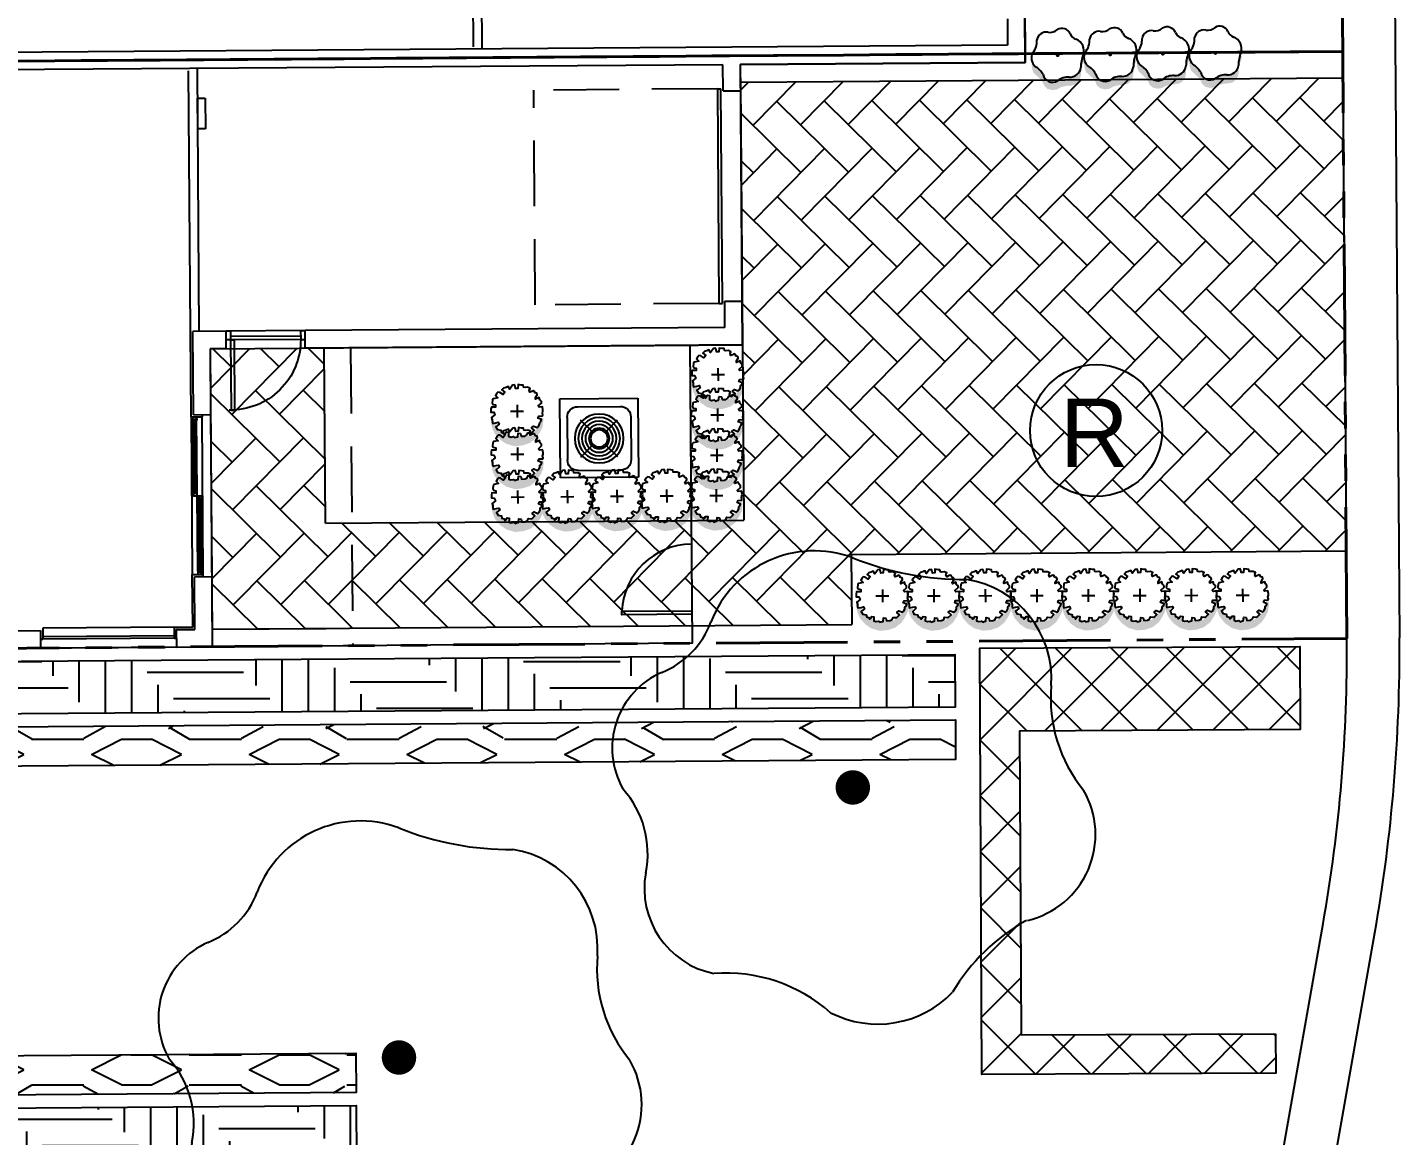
# Model space of a CAD drawing. Header units: feet. Extents: x 919634 to 928945, y 707022 to 708026.
# Drawn here: x 920159.6 to 920211.8, y 707407.5 to 707449.7 of the extents above; entities that cross this region are included whole.
import ezdxf
from ezdxf.enums import TextEntityAlignment as Align

# ---------------------------------------------------------------- set-up
doc = ezdxf.new("R2010")
doc.units = ezdxf.units.FT
doc.header["$LTSCALE"] = 20
doc.header["$MEASUREMENT"] = 0
doc.linetypes.add('Site Plan$0$HIDDEN2', pattern=[0.1875, 0.125, -0.0625])
doc.linetypes.add('Site Plan$0$PHANTOM2', pattern=[1.25, 0.625, -0.125, 0.125, -0.125, 0.125, -0.125])
for name, color, linetype in [('-u-site-xref', 7, 'Continuous'), ('LK-TREE-050M', 2, 'Continuous'), ('LK-TREE-TRNK', 32, 'Continuous'), ('LP-PATT-SHAR', 4, 'Continuous'), ('LP-SHAR-BRDR-CONT', 123, 'Continuous'), ('LP-TREE', 15, 'Continuous'), ('Site Plan$0$-u-site-bldg_interior', 252, 'Continuous'), ('Site Plan$0$-u-site-fence', 4, 'Site Plan$0$FENCELINE1'), ('Site Plan$0$A-DOOR-EXT_WINDOWS', 253, 'Continuous'), ('Site Plan$0$A-HVAC-EXT', 253, 'Continuous'), ('Site Plan$0$SP-BLDG-ROOF ABOVE', 4, 'Site Plan$0$HIDDEN2'), ('Site Plan$0$SP-LOT PAVERS', 254, 'Continuous'), ('Site Plan$0$SP-PARKING DESIGNATION', 254, 'Continuous'), ('x-RL TH7-LP Block$0$LK-SHRB-035M', 253, 'Continuous'), ('x-RL TH7-LP Block$0$LK-SHRB-TRNK', 253, 'Continuous'), ('x-RL TH7-LP Block$0$LP-SHRB', 253, 'Continuous')]:
    doc.layers.add(name, color=color, linetype=linetype)
for name, color, linetype, lineweight in [('Site Plan$0$SP-CURB', 3, 'Continuous', 25), ('Site Plan$0$SP-LOT LINES', 252, 'Site Plan$0$PHANTOM2', 40), ('Site Plan$0$SP-SIDEWALK', 2, 'Continuous', 25), ('SP-BUILDING-FOOTPRINT', 1, 'Continuous', 25)]:
    doc.layers.add(name, color=color, linetype=linetype, lineweight=lineweight)
doc.layers.add('x-RL TH7-LP Block$0$LK-SHRB-SHAD', color=253, linetype='Continuous', plot=False)
doc.layers.get('-u-site-xref').off()
doc.styles.add('Site Plan$0$ARIAL', font='arial.ttf')
doc.linetypes.add('Site Plan$0$FENCELINE1', pattern='A,0.25,-0.1,[133,ltypeshp.shx,S=0.1,R=0,X=-0.1,Y=0],-0.1,1', length=1.45)
pattern_1 = [(0, (920424.8699108621, 707325.7711156132), (0, 22), [3.66674, -18.333333333326]), (0, (920423.869790862, 707326.7710156131), (0, 22), [3.66674, -18.333333333326]), (0, (920422.869890862, 707327.7711356131), (0, 22), [3.66674, -18.333333333326]), (0, (920421.869770862, 707328.7710356131), (0, 22), [3.66674, -18.333333333326]), (0, (920420.869870862, 707329.7711556131), (0, 22), [3.66674, -18.333333333326]), (0, (920427.470090862, 707330.5382956131), (0, 22), [3.66674, -18.333333333326]), (0, (920419.869750862, 707330.7710556131), (0, 22), [3.66674, -18.333333333326]), (0, (920426.470190862, 707331.5381956131), (0, 22), [3.66674, -18.333333333326]), (0, (920418.869850862, 707331.7711756132), (0, 22), [3.66674, -18.333333333326]), (0, (920425.470070862, 707332.5382936131), (0, 22), [3.66674, -18.333333333326]), (0, (920417.869730862, 707332.7711196131), (0, 22), [3.66674, -18.333333333326]), (0, (920424.470170862, 707333.5382816131), (0, 22), [3.66674, -18.333333333326]), (0, (920416.869830862, 707333.7711076131), (0, 22), [3.66674, -18.333333333326]), (0, (920423.4700508621, 707334.5382916131), (0, 22), [3.66674, -18.333333333326]), (0, (920415.869930862, 707334.7711176131), (0, 22), [3.66674, -18.333333333326]), (0, (920430.145290862, 707335.1297396132), (0, 22), [3.66674, -18.333333333326]), (0, (920422.470150862, 707335.5382796131), (0, 22), [3.66674, -18.333333333326]), (0, (920414.869810862, 707335.7711276131), (0, 22), [3.66674, -18.333333333326]), (0, (920429.145170862, 707336.1297276131), (0, 22), [3.66674, -18.333333333326]), (0, (920421.470030862, 707336.5383556131), (0, 22), [3.66674, -18.333333333326]), (0, (920413.8699108621, 707336.7711156132), (0, 22), [3.66674, -18.333333333326]), (0, (920428.145270862, 707337.1297156131), (0, 22), [3.66674, -18.333333333326]), (0, (920420.470130862, 707337.5382556131), (0, 22), [3.66674, -18.333333333326]), (0, (920412.869790862, 707337.7710156131), (0, 22), [3.66674, -18.333333333326]), (0, (920427.145150862, 707338.1298356131), (0, 22), [3.66674, -18.333333333326]), (0, (920419.470010862, 707338.5383756132), (0, 22), [3.66674, -18.333333333326]), (0, (920411.869890862, 707338.7711356131), (0, 22), [3.66674, -18.333333333326]), (0, (920426.145250862, 707339.1297356131), (0, 22), [3.66674, -18.333333333326]), (0, (920418.470110862, 707339.5382756131), (0, 22), [3.66674, -18.333333333326]), (0, (920410.869836862, 707339.7710356131), (0, 22), [3.66674, -18.333333333326]), (0, (920425.145130862, 707340.1296356131), (0, 22), [3.66674, -18.333333333326]), (0, (920417.470210862, 707340.5383956131), (0, 22), [3.66674, -18.333333333326]), (0, (920409.869826862, 707340.7711556131), (0, 22), [3.66674, -18.333333333326]), (0, (920424.145230862, 707341.1297556132), (0, 22), [3.66674, -18.333333333326]), (0, (920416.470090862, 707341.5382956131), (0, 22), [3.66674, -18.333333333326]), (0, (920408.869838862, 707341.7710556131), (0, 22), [3.66674, -18.333333333326]), (0, (920423.145110862, 707342.1296556131), (0, 22), [3.66674, -18.333333333326]), (0, (920415.470190862, 707342.5381956131), (0, 22), [3.66674, -18.333333333326]), (0, (920407.869828862, 707342.7711756132), (0, 22), [3.66674, -18.333333333326]), (0, (920422.145210862, 707343.1297756131), (0, 22), [3.66674, -18.333333333326]), (0, (920414.470070862, 707343.5383156132), (0, 22), [3.66674, -18.333333333326]), (0, (920406.869730862, 707343.7710756131), (0, 22), [3.66674, -18.333333333326]), (0, (920421.1450908621, 707344.1296756131), (0, 22), [3.66674, -18.333333333326]), (0, (920413.470170862, 707344.5382156131), (0, 22), [3.66674, -18.333333333326]), (0, (920405.869830862, 707344.7711956131), (0, 22), [3.66674, -18.333333333326]), (0, (920420.145190862, 707345.1297956131), (0, 22), [3.66674, -18.333333333326]), (0, (920412.4700508621, 707345.5383356131), (0, 22), [3.66674, -18.333333333326]), (0, (920404.869930862, 707345.7710956131), (0, 22), [3.66674, -18.333333333326]), (0, (920419.145290862, 707346.1296956132), (0, 22), [3.66674, -18.333333333326]), (0, (920411.470150862, 707346.5382356131), (0, 22), [3.66674, -18.333333333326]), (0, (920403.869810862, 707346.6334956131), (0, 22), [3.66674, -18.333333333326]), (0, (920418.145170862, 707347.1298156132), (0, 22), [3.66674, -18.333333333326]), (0, (920410.470118862, 707347.5383556131), (0, 22), [3.66674, -18.333333333326]), (0, (920417.145270862, 707348.1297156131), (0, 22), [3.66674, -18.333333333326]), (0, (920409.470108862, 707348.5382556131), (0, 22), [3.66674, -18.333333333326]), (0, (920416.145150862, 707349.1298356131), (0, 22), [3.66674, -18.333333333326]), (0, (920408.470098862, 707349.5383756132), (0, 22), [3.66674, -18.333333333326]), (0, (920415.145250862, 707350.1297356131), (0, 22), [3.66674, -18.333333333326]), (0, (920407.470110862, 707350.5382756131), (0, 22), [3.66674, -18.333333333326]), (0, (920414.145130862, 707351.1296356131), (0, 22), [3.66674, -18.333333333326]), (0, (920406.470210862, 707351.4006756131), (0, 22), [3.66674, -18.333333333326]), (0, (920413.145230862, 707352.1297556132), (0, 22), [3.66674, -18.333333333326]), (0, (920412.145110862, 707353.1296556131), (0, 22), [3.66674, -18.333333333326]), (0, (920411.145188862, 707354.1297756131), (0, 22), [3.66674, -18.333333333326]), (0, (920410.145200862, 707355.1296756131), (0, 22), [3.66674, -18.333333333326]), (0, (920409.145190862, 707355.9920756131), (0, 22), [3.66674, -18.333333333326]), (90, (920430.561530862, 707330.9921556131), (-22, 1.347111479062089e-15), [3.66674, -18.333333333326]), (90, (920429.561630862, 707331.9920776131), (-22, 1.347111479062089e-15), [3.66674, -18.333333333326]), (90, (920428.561510862, 707332.9920656132), (-22, 1.347111479062089e-15), [3.66674, -18.333333333326]), (90, (920427.886550862, 707326.4005356131), (-22, 1.347111479062089e-15), [3.66674, -18.333333333326]), (90, (920427.561610862, 707333.9920756131), (-22, 1.347111479062089e-15), [3.66674, -18.333333333326]), (90, (920426.886430862, 707327.4006556132), (-22, 1.347111479062089e-15), [3.66674, -18.333333333326]), (90, (920426.561490862, 707334.9920856131), (-22, 1.347111479062089e-15), [3.66674, -18.333333333326]), (90, (920425.886530862, 707328.4005556131), (-22, 1.347111479062089e-15), [3.66674, -18.333333333326]), (90, (920425.561590862, 707335.9920736131), (-22, 1.347111479062089e-15), [3.66674, -18.333333333326]), (90, (920425.286150862, 707321.6333556131), (-22, 1.347111479062089e-15), [3.66674, -18.333333333326]), (90, (920424.886410862, 707329.4006756131), (-22, 1.347111479062089e-15), [3.66674, -18.333333333326]), (90, (920424.561470862, 707336.9919956131), (-22, 1.347111479062089e-15), [3.66674, -18.333333333326]), (90, (920424.2862508621, 707322.6334756131), (-22, 1.347111479062089e-15), [3.66674, -18.333333333326]), (90, (920423.886510862, 707330.4005756131), (-22, 1.347111479062089e-15), [3.66674, -18.333333333326]), (90, (920423.561570862, 707337.9921156131), (-22, 1.347111479062089e-15), [3.66674, -18.333333333326]), (90, (920423.286130862, 707323.6333756131), (-22, 1.347111479062089e-15), [3.66674, -18.333333333326]), (90, (920422.886390862, 707331.4006956131), (-22, 1.347111479062089e-15), [3.66674, -18.333333333326]), (90, (920422.561450862, 707338.9920156131), (-22, 1.347111479062089e-15), [3.66674, -18.333333333326]), (90, (920422.286230862, 707324.6334956131), (-22, 1.347111479062089e-15), [3.66674, -18.333333333326]), (90, (920421.886490862, 707332.4006396132), (-22, 1.347111479062089e-15), [3.66674, -18.333333333326]), (90, (920421.561550862, 707339.9921356131), (-22, 1.347111479062089e-15), [3.66674, -18.333333333326]), (90, (920421.286110862, 707325.6333956132), (-22, 1.347111479062089e-15), [3.66674, -18.333333333326]), (90, (920420.886370862, 707333.4006276131), (-22, 1.347111479062089e-15), [3.66674, -18.333333333326]), (90, (920420.561650862, 707340.9920356132), (-22, 1.347111479062089e-15), [3.66674, -18.333333333326]), (90, (920420.286210862, 707326.6335156132), (-22, 1.347111479062089e-15), [3.66674, -18.333333333326]), (90, (920419.886470862, 707334.4006376131), (-22, 1.347111479062089e-15), [3.66674, -18.333333333326]), (90, (920419.561530862, 707341.9921556131), (-22, 1.347111479062089e-15), [3.66674, -18.333333333326]), (90, (920419.286090862, 707327.6334156131), (-22, 1.347111479062089e-15), [3.66674, -18.333333333326]), (90, (920418.886570862, 707335.4006256132), (-22, 1.347111479062089e-15), [3.66674, -18.333333333326]), (90, (920418.561630862, 707342.9920556131), (-22, 1.347111479062089e-15), [3.66674, -18.333333333326]), (90, (920418.286190862, 707328.6335356131), (-22, 1.347111479062089e-15), [3.66674, -18.333333333326]), (90, (920417.886450862, 707336.4006356131), (-22, 1.347111479062089e-15), [3.66674, -18.333333333326]), (90, (920417.561510862, 707343.9921756131), (-22, 1.347111479062089e-15), [3.66674, -18.333333333326]), (90, (920417.286290862, 707329.6334356131), (-22, 1.347111479062089e-15), [3.66674, -18.333333333326]), (90, (920416.886550862, 707337.4005356131), (-22, 1.347111479062089e-15), [3.66674, -18.333333333326]), (90, (920416.561610862, 707344.9920756131), (-22, 1.347111479062089e-15), [3.66674, -18.333333333326]), (90, (920416.286170862, 707330.6335556131), (-22, 1.347111479062089e-15), [3.66674, -18.333333333326]), (90, (920415.886430862, 707338.4006556132), (-22, 1.347111479062089e-15), [3.66674, -18.333333333326]), (90, (920415.561490862, 707345.9919756132), (-22, 1.347111479062089e-15), [3.66674, -18.333333333326]), (90, (920415.286270862, 707331.6334556132), (-22, 1.347111479062089e-15), [3.66674, -18.333333333326]), (90, (920414.886530862, 707339.4005556131), (-22, 1.347111479062089e-15), [3.66674, -18.333333333326]), (90, (920414.561590862, 707346.9920956132), (-22, 1.347111479062089e-15), [3.66674, -18.333333333326]), (90, (920414.286150862, 707332.6334656131), (-22, 1.347111479062089e-15), [3.66674, -18.333333333326]), (90, (920413.886410862, 707340.4006756131), (-22, 1.347111479062089e-15), [3.66674, -18.333333333326]), (90, (920413.561470862, 707347.9919956131), (-22, 1.347111479062089e-15), [3.66674, -18.333333333326]), (90, (920413.2862508621, 707333.6334536131), (-22, 1.347111479062089e-15), [3.66674, -18.333333333326]), (90, (920412.886510862, 707341.4005756131), (-22, 1.347111479062089e-15), [3.66674, -18.333333333326]), (90, (920412.561570862, 707348.9921156131), (-22, 1.347111479062089e-15), [3.66674, -18.333333333326]), (90, (920412.286130862, 707334.6334636131), (-22, 1.347111479062089e-15), [3.66674, -18.333333333326]), (90, (920411.886390862, 707342.4006956131), (-22, 1.347111479062089e-15), [3.66674, -18.333333333326]), (90, (920411.561450862, 707349.9920156131), (-22, 1.347111479062089e-15), [3.66674, -18.333333333326]), (90, (920411.286186862, 707335.6334516131), (-22, 1.347111479062089e-15), [3.66674, -18.333333333326]), (90, (920410.886468862, 707343.4005956132), (-22, 1.347111479062089e-15), [3.66674, -18.333333333326]), (90, (920410.561550862, 707350.9921356131), (-22, 1.347111479062089e-15), [3.66674, -18.333333333326]), (90, (920410.286198862, 707336.6333956132), (-22, 1.347111479062089e-15), [3.66674, -18.333333333326]), (90, (920409.886458862, 707344.4007156132), (-22, 1.347111479062089e-15), [3.66674, -18.333333333326]), (90, (920409.561540862, 707351.8543156132), (-22, 1.347111479062089e-15), [3.66674, -18.333333333326]), (90, (920409.286188862, 707337.6335156132), (-22, 1.347111479062089e-15), [3.66674, -18.333333333326]), (90, (920408.886470862, 707345.4006156131), (-22, 1.347111479062089e-15), [3.66674, -18.333333333326]), (90, (920408.286178862, 707338.6334156131), (-22, 1.347111479062089e-15), [3.66674, -18.333333333326]), (90, (920407.886460862, 707346.4007356131), (-22, 1.347111479062089e-15), [3.66674, -18.333333333326]), (90, (920407.286190862, 707339.6335356131), (-22, 1.347111479062089e-15), [3.66674, -18.333333333326]), (90, (920406.886450862, 707347.2629156131), (-22, 1.347111479062089e-15), [3.66674, -18.333333333326]), (90, (920406.286290862, 707340.6334356131), (-22, 1.347111479062089e-15), [3.66674, -18.333333333326]), (90, (920405.286170862, 707341.6335556131), (-22, 1.347111479062089e-15), [3.66674, -18.333333333326]), (90, (920404.286270862, 707342.4957356132), (-22, 1.347111479062089e-15), [3.66674, -18.333333333326])]
pattern_2 = [(0, (920409.1467930891, 707333.420727667), (0, 6.00000542694), [1.14288, -4.85714290602]), (0, (920411.7182130892, 707333.420727667), (0, 6.00000542694), [1.99998, -4.00000004025]), (0, (920411.7182130892, 707335.420707667), (0, 6.00000542694), [1.99998, -4.00000004025]), (0, (920409.1467930891, 707336.5635876671), (0, 6.00000542694), [1.14288, -4.85714290602]), (0, (920411.7182130892, 707336.5635876671), (0, 6.00000542694), [1.99998, -4.00000004025]), (0, (920411.7182130892, 707337.4206876671), (0, 6.00000542694), [1.99998, -4.00000004025]), (0, (920409.1467930891, 707332.5635556671), (0, 6.00000542694), [1.14288, -4.85714290602]), (0, (920411.7182130892, 707332.5635556671), (0, 6.00000542694), [1.99998, -4.00000004025]), (0, (920409.1467930891, 707334.5635476671), (0, 6.00000542694), [1.14288, -4.85714290602]), (0, (920411.7182130892, 707334.5635476671), (0, 6.00000542694), [1.99998, -4.00000004025]), (0, (920409.1467930891, 707335.420707667), (0, 6.00000542694), [1.14288, -4.85714290602]), (0, (920409.1467930891, 707337.4206876671), (0, 6.00000542694), [1.14288, -4.85714290602]), (26.2477337624, (920413.7181930891, 707336.5635876671), (-389.9136865481079, -192.1754063075599), [0.92382, -447.1923115512001]), (26.5650716758, (920414.003913089, 707335.9921476671), (6.000000060376951, 6.000005426933841), [1.27776, -12.13865702856]), (26.5650716758, (920410.2896730892, 707335.420707667), (6.000000060376951, 6.000005426933841), [1.27776, -12.13865702856]), (26.5650716758, (920414.003913089, 707333.992107667), (6.000000060376951, 6.000005426933841), [1.27776, -12.13865702856]), (26.5650716758, (920414.003913089, 707331.9921276671), (6.000000060376951, 6.000005426933841), [1.27776, -12.13865702856]), (26.5650716758, (920410.2896730892, 707333.420727667), (6.000000060376951, 6.000005426933841), [1.27776, -12.13865702856]), (26.5650716758, (920410.2896730892, 707337.4206876671), (6.000000060376951, 6.000005426933841), [1.27776, -12.13865702856]), (27.3496486017, (920413.7181930891, 707334.5635476671), (-12.00002610066757, -5.999953466927303), [0.93282, -194.965125582]), (27.9070943365, (920410.9467930892, 707333.0121276671), (-11.99897346920579, -6.002058289153434), [0.87294, -114.5393826858]), (28.4300710111, (920413.7181930891, 707332.5635556671), (-78.00943967779374, -41.98250391081545), [0.94218, -162.8259609336]), (29.05477928700001, (920410.9467930892, 707334.9921276671), (-11.99998405329955, -6.000037561667469), [0.8824799999999998, -60.89131038659999]), (30.1774799015, (920410.9467930892, 707336.972127667), (-185.992579216882, -108.0128801230891), [0.89238, -297.543623994]), (149.822821319, (920411.7182130892, 707332.5635556671), (-185.9931470692921, 108.0119023047628), [0.89238, -297.5436267222]), (150.94552872, (920411.7182130892, 707334.5635476671), (-12.0000163077457, 5.999973052831269), [0.8824799999999999, -60.8913130218]), (151.569471369, (920414.5467930891, 707336.972127667), (-78.00910436213931, 41.9831269688411), [0.94218, -162.8259568596]), (152.093220438, (920411.7182130892, 707336.5635876671), (-11.9990064434412, 6.001992368485348), [0.87294, -114.5393852256]), (152.649884552, (920414.5467930891, 707334.9921276671), (-11.99997721261817, 6.000051243001229), [0.93282, -194.9651216508]), (153.434928324, (920415.1467930891, 707337.4206876671), (6.000000060356006, -6.000005426954787), [1.27776, -12.13865702856]), (153.434928324, (920415.1467930891, 707335.420707667), (6.000000060356006, -6.000005426954787), [1.27776, -12.13865702856]), (153.434928324, (920411.4324930891, 707335.9921476671), (6.000000060356006, -6.000005426954787), [1.27776, -12.13865702856]), (153.434928324, (920415.1467930891, 707333.420727667), (6.000000060356006, -6.000005426954787), [1.27776, -12.13865702856]), (153.434928324, (920411.4324930891, 707331.9921276671), (6.000000060356006, -6.000005426954787), [1.27776, -12.13865702856]), (153.434928324, (920411.4324930891, 707333.992107667), (6.000000060356006, -6.000005426954787), [1.27776, -12.13865702856]), (153.751790232, (920414.5467930891, 707333.0121276671), (-389.9120899673241, 192.1786456511887), [0.92382, -447.192307767])]

# ---------------------------------------------------------------- blocks, each defined once
blk = doc.blocks.new('Site Plan$0$DR1H902')
for p, q in [((-0.5, 0), (-0.5, 1)), ((-0.5, 1.000000000000057), (-0.4500000000000455, 1.000000000000057)), ((-0.4500000000000455, 0), (-0.4500000000000455, 1)), ((-0.5, -5.684341886080801e-14), (-0.4500000000000455, -5.684341886080801e-14))]:
    blk.add_line(p, q)
blk.add_arc((-0.5, 0), 1, 0, 91.70698490235472)
blk = doc.blocks.new('Site Plan$0$A$C11AE1C12')
at = {"layer": 'Site Plan$0$A-HVAC-EXT'}
for p, q in [((44.00000011394877, 44.54105635897122), (1.139487721957266e-07, 44.54105635897122)), ((1.139487721957266e-07, 44.54105635897122), (1.139487721957266e-07, 2.501133167243097e-06)), ((34.00000011394877, 40.00000250113317), (10.00000011394877, 40.00000250113317)), ((44.00000011394877, 2.501133167243097e-06), (44.00000011394877, 44.54105635897122)), ((4.000000113948772, 34.00000250113317), (4.000000113948772, 10.00000250113317)), ((18.5977306969362, 25.40227191814392), (11.52666288505861, 32.47333973002787)), ((25.40226953096135, 25.40227191814392), (32.47333734284621, 32.47333973002787)), ((40.00000011394877, 34.00000250113317), (40.00000011394877, 10.00000250113317)), ((11.52666288505861, 11.52666527223846), (18.5977306969362, 18.59773308412241)), ((32.47333734284621, 11.52666527223846), (25.40226953096135, 18.59773308412241)), ((1.139487721957266e-07, 2.501133167243097e-06), (44.00000011394877, 2.501133167243097e-06)), ((34.00000011394877, 4.000002501133167), (10.00000011394877, 4.000002501133167))]:
    blk.add_line(p, q, dxfattribs=at)
for radius in [13.81153555240985, 11.81153555240985, 9.81153555240985, 7.81153555240985, 5.81153555240985, 4.81153555240985]:
    blk.add_circle((22.00000011394877, 22.00000250113317), radius, dxfattribs=at)
for centre, start, end in [((10.00000011394877, 34.00000250113317), 90, 180), ((34.00000011394877, 34.00000250113317), 0, 90), ((10.00000011394877, 10.00000250113317), 180, 270), ((34.00000011394877, 10.00000250113317), 270, 0)]:
    blk.add_arc(centre, 6, start, end, dxfattribs=at)
blk = doc.blocks.new('Site Plan$0$A$C05C92244')
at = {"layer": 'Site Plan$0$A-DOOR-EXT_WINDOWS'}
blk.add_lwpolyline([(32.00389335552609, 32.04769828175449), (32.00389335552609, 0.04381521808500111), (30.40369920234298, 0.04381521808500111), (30.40369920234298, 32.04769828175449)], close=True, dxfattribs=at)
blk.add_arc((32.07979910527501, 32.07980389018303), 32.07980487913881, 180.0573418751565, 267.0050566959838, dxfattribs=at)
blk = doc.blocks.new('Site Plan')
at = {"layer": 'Site Plan$0$SP-LOT PAVERS'}
h = blk.add_hatch(dxfattribs=at)
h.set_pattern_fill('AR-HBONE', color=256, scale=0.32, angle=-89.58178215075662)
h.set_pattern_definition([(315.4182178492434, (0, 0), (1.810145136983853, 0.01321298806884015), [3.84, -1.28]), (45.41821784924338, (0.9116790626081567, -0.8984660745381309), (1.810145136983853, 0.01321298806884), [3.84, -1.28])])
h.paths.add_polyline_path([(920186.8613441451, 707430.9308424892), (920186.739708925, 707447.5970660177), (920209.6557468174, 707447.7643393391), (920209.787132506, 707429.7648188513), (920190.9467265139, 707429.627295195), (920190.9661910692, 707426.9606988733), (920166.6410809157, 707426.7830764116), (920166.5632226368, 707437.4494589223), (920170.8931072874, 707437.4810645174), (920170.9451014921, 707430.814663363)])
at = {"layer": 'Site Plan$0$-u-site-bldg_interior'}
for p, q in [((920176.466801321, 707462.1058017839), (920176.562907634, 707448.939485872)), ((920176.8238482189, 707458.8583214338), (920176.8968403554, 707448.85858783)), ((920196.8890083493, 707450.0045454631), (920196.896307563, 707449.0045721028)), ((920197.5556572562, 707450.0094116057), (920197.5629564698, 707449.0094382452)), ((920196.896307563, 707449.0045721028), (920137.9812104136, 707448.5745267656)), ((920197.5629564698, 707449.0094382451), (920197.5678226122, 707448.3427893382)), ((920186.068175999, 707448.258784367), (920132.9862567852, 707447.8713177762)), ((920186.0754752125, 707447.2588110067), (920186.068175999, 707448.258784367)), ((920197.5678226122, 707448.3427893382), (920186.734824906, 707448.2636505093)), ((920186.7421241195, 707447.2636771491), (920186.734824906, 707448.2636505094)), ((920165.8320989186, 707434.8607199978), (920165.7359926057, 707448.0270359096)), ((920166.1417009276, 707438.1130664903), (920166.0687087913, 707448.1128000942)), ((920185.8665391614, 707447.3406214505), (920185.9915358315, 707447.3415338522)), ((920185.9261494062, 707439.1741723407), (920185.8665391614, 707447.3406214505)), ((920186.0511460762, 707439.1750847424), (920185.9915358315, 707447.3415338522)), ((920186.0754752125, 707447.2588110067), (920186.7421241195, 707447.2636771491)), ((920166.0769638043, 707446.9818846881), (920166.3686227011, 707446.9840136254)), ((920166.0854795536, 707445.815249101), (920166.0769638043, 707446.9818846881)), ((920166.3686227011, 707446.9840136254), (920166.3771384504, 707445.8173780383)), ((920166.3771384504, 707445.8173780383), (920166.0854795536, 707445.815249101)), ((920185.9261494062, 707439.1741723407), (920186.0511460762, 707439.1750847424)), ((920186.1338689217, 707439.2590241235), (920186.8005178287, 707439.263890266)), ((920186.1411681353, 707438.2590507632), (920186.1338689217, 707439.2590241235)), ((920186.8126831847, 707437.5972679986), (920186.8005178287, 707439.263890266)), ((920186.1411681353, 707438.2590507632), (920170.1650173861, 707438.142434319)), ((920167.164773725, 707438.1205343162), (920165.8917075875, 707438.1112416869)), ((920165.9148217641, 707434.944659379), (920165.8917075875, 707438.1112416869)), ((920170.165018553, 707438.142272901), (920167.1647737137, 707438.120534316)), ((920167.3314359516, 707438.1217508517), (920167.164773725, 707438.1205343162)), ((920167.1696398674, 707437.4538854092), (920167.164773725, 707438.1205343162)), ((920167.3338690228, 707437.7884263983), (920167.1672067961, 707437.7872098626)), ((920167.3314359516, 707438.1217508517), (920167.3338690228, 707437.7884263983)), ((920169.9998770071, 707437.9327285822), (920167.3329566211, 707437.9134230684)), ((920170.0007894088, 707437.8077319121), (920167.3338690228, 707437.7884263983)), ((920169.9983539812, 707438.1413792012), (920170.1650162078, 707438.1425957368)), ((920169.9983551594, 707438.1412177834), (920170.0007894088, 707437.8077319121)), ((920170.0007894088, 707437.8077319121), (920170.1674516356, 707437.8089484478)), ((920170.1698847067, 707437.4756239943), (920170.1650173861, 707438.142434319)), ((920167.1696398674, 707437.4538854092), (920166.5632226369, 707437.4494589224)), ((920166.5814706711, 707434.9495255214), (920166.5632226369, 707437.4494589224)), ((920186.8126831847, 707437.5972679986), (920170.1698835285, 707437.475785412)), ((920165.8320989459, 707434.860719998), (920166.2487544582, 707434.8637613367)), ((920165.8320989455, 707434.860719998), (920165.8758942274, 707428.8608798357)), ((920165.9155824926, 707431.9862527875), (920165.8945972534, 707434.8611761987)), ((920165.9148217912, 707434.9446593791), (920166.5814706438, 707434.9495255211)), ((920166.083309582, 707428.987397175), (920166.0404267019, 707434.8622406673)), ((920166.2481461903, 707434.94709245), (920166.2487544582, 707434.8637613367)), ((920166.29254974, 707428.8639211743), (920166.2487544582, 707434.8637613367)), ((920166.6264825158, 707428.7830231326), (920166.5814706438, 707434.9495255211)), ((920166.2300693173, 707428.861014758), (920166.2090661929, 707431.7383883848)), ((920165.8758942278, 707428.8608798357), (920166.29254974, 707428.8639211743)), ((920165.8904926277, 707426.8609331148), (920165.8758942005, 707428.8608798356)), ((920166.2931580078, 707428.780590061), (920166.29254974, 707428.8639211743)), ((920165.9598336088, 707428.7781569901), (920166.6264825158, 707428.7830231326)), ((920165.9744320088, 707426.7782102692), (920165.9598335816, 707428.77815699)), ((920166.6459470583, 707426.1164275047), (920166.6264824886, 707428.7830231324)), ((920165.1819928787, 707426.855761486), (920160.182126077, 707426.8192654178)), ((920160.182126077, 707426.8192654178), (920160.1851413978, 707426.4061742894)), ((920165.1819928787, 707426.855761486), (920165.8904926277, 707426.8609331148)), ((920165.1819928787, 707426.855761486), (920165.1850081994, 707426.4426703576)), ((920165.2659322598, 707426.7730386404), (920165.9744320088, 707426.7782102692)), ((920165.2659322598, 707426.7730386404), (920165.2707984024, 707426.1063897335)), ((920159.099429871, 707426.7280268229), (920160.0994032314, 707426.7353260366)), ((920160.0994032314, 707426.7353260366), (920160.1042693738, 707426.0686771297)), ((920160.1018102843, 707426.4055660216), (920160.1851413978, 707426.4061742894)), ((920165.184332448, 707426.535246542), (920160.1865412886, 707426.4987656247)), ((920165.1850081994, 707426.4426703576), (920160.18721704, 707426.4061894404)), ((920165.1850081994, 707426.4426703576), (920165.2683393129, 707426.4432786255)), ((920159.1042960134, 707426.061377916), (920160.1042693738, 707426.0686771297)), ((920165.2707984024, 707426.1063897335), (920160.1042693738, 707426.0686771297)), ((920165.2707984024, 707426.1063897335), (920166.6459470583, 707426.1164275047))]:
    blk.add_line(p, q, dxfattribs=at)
for points in [[(920165.8955096551, 707434.7361795286), (920165.8945972534, 707434.8611761987), (920166.0404267019, 707434.8622406673), (920166.0413391035, 707434.7372439973)], [(920165.9889530238, 707434.7785293866), (920166.0096341291, 707431.945271532), (920165.9679685724, 707431.9449673982), (920165.9472874671, 707434.7782252526)], [(920165.9155824926, 707431.9862527875), (920165.9164948943, 707431.8612561176), (920166.0623243428, 707431.8623205862), (920166.0614119411, 707431.9873172563)], [(920166.0632367445, 707431.7373239162), (920166.0623243428, 707431.8623205862), (920166.2081537911, 707431.8633850549), (920166.2090661929, 707431.7383883848)], [(920166.156680113, 707431.779673774), (920166.1773612184, 707428.9464159196), (920166.1356956618, 707428.9461117857), (920166.1150145564, 707431.7793696402)], [(920166.083309582, 707428.987397175), (920166.0842219837, 707428.862400505), (920166.2300514322, 707428.8634649736), (920166.2291390304, 707428.9884616437)]]:
    blk.add_lwpolyline(points, close=True, dxfattribs=at)
at = {"layer": 'Site Plan$0$-u-site-fence', "ltscale": 0.15}
blk.add_lwpolyline([(920184.812752266, 707437.5804119488), (920184.8954604323, 707426.2497664581), (920166.6459465899, 707426.1164916549)], dxfattribs=at)
at = {"layer": 'Site Plan$0$SP-BLDG-ROOF ABOVE'}
for p, q in [((920185.8665391614, 707447.3406214505), (920178.8667256387, 707447.2895269549)), ((920178.9263358834, 707439.1230778451), (920178.8667256387, 707447.2895269549)), ((920185.9261494062, 707439.1741723407), (920178.9263358834, 707439.1230778451))]:
    blk.add_line(p, q, dxfattribs=at)
blk.add_lwpolyline([(920171.8964138923, 707437.4883880618), (920171.9791378453, 707426.1554207944), (920166.6459465899, 707426.1164916549)], dxfattribs=at)
at = {"layer": 'Site Plan$0$SP-CURB'}
for p, q in [((920208.6824926268, 707581.1039193923), (920209.7535605743, 707434.3561080224)), ((920210.6970352142, 707579.1187397746), (920211.8112801914, 707426.4559693232)), ((920198.3492849299, 707355.7405688396), (920208.9013967274, 707415.5845686352)), ((920200.3189004359, 707355.3932724842), (920210.8710122334, 707415.2372722799))]:
    blk.add_line(p, q, dxfattribs=at)
for radius in [60, 62]:
    blk.add_arc((920149.8129315467, 707426.0034592953), radius, 349.9999999999307, 0.4181797576150817, dxfattribs=at)
at = {"layer": 'Site Plan$0$SP-LOT LINES', "ltscale": 0.4}
for p, q in [((920209.6484476046, 707448.7643127596), (920209.4878649045, 707470.7637266881)), ((920209.6484476046, 707448.7643127596), (920115.6509517285, 707448.0781866772)), ((920115.6509517285, 707448.0781866772), (920209.6484476046, 707448.7643127596)), ((920209.811463376, 707426.4315743777), (920209.6484476046, 707448.7643127596)), ((920115.8139674998, 707425.7454482951), (920209.811463376, 707426.4315743777))]:
    blk.add_line(p, q, dxfattribs=at)
at = {"layer": 'Site Plan$0$SP-PARKING DESIGNATION'}
blk.add_circle((920200.2638220128, 707434.3387561789), 2.510723853571849, dxfattribs=at)
at = {"layer": 'Site Plan$0$SP-SIDEWALK'}
for p, q in [((920186.7396905791, 707447.5970658838), (920209.6557468188, 707447.7643393393)), ((920209.6557468188, 707447.7643393393), (920209.7859165979, 707429.9314167991)), ((920186.7396905791, 707447.5970658825), (920186.8613441451, 707430.9308424894)), ((920170.9417682475, 707430.8146390324), (920170.8931072874, 707437.4810645174)), ((920170.9451014921, 707430.814663363), (920186.8613441451, 707430.9308424894)), ((920190.9467429941, 707429.6250374403), (920209.787132506, 707429.7648188513)), ((920190.9467429941, 707429.6250374403), (920190.9661910692, 707426.9606988725)), ((920166.6410809158, 707426.7830764116), (920170.9742988108, 707426.8147063374)), ((920166.6410844945, 707426.7831400324), (920190.9661910692, 707426.9606988725))]:
    blk.add_line(p, q, dxfattribs=at)
at = {"layer": 'Site Plan$0$-u-site-bldg_interior', "extrusion": (0, 0, -1), "xscale": 2.666990255305791, "yscale": 2.666990255305791, "zscale": -7.111974014148773, "rotation": 179.5817821507566}
blk.add_blockref('Site Plan$0$DR1H902', (-920168.6673286267, 707437.7981598641), dxfattribs=at)
at = {"layer": 'Site Plan$0$-u-site-fence', "xscale": 0.08333333333333333, "yscale": 0.08333333333333333, "zscale": 0.08333333333333333, "rotation": 270.4182178492434}
blk.add_blockref('Site Plan$0$A$C05C92244', (920182.197368743, 707430.0004620916), dxfattribs=at)
at = {"layer": 'Site Plan$0$A-HVAC-EXT', "extrusion": (0, 0, -1), "xscale": 0.06735359270068553, "yscale": 0.06735359270068553, "zscale": -0.06735359270068553, "rotation": 359.5817821507566}
blk.add_blockref('Site Plan$0$A$C11AE1C12', (-920182.849285143, 707432.5682041689), dxfattribs=at)
at = {"layer": 'Site Plan$0$SP-PARKING DESIGNATION', "style": 'Site Plan$0$ARIAL'}
blk.add_text('R', height=2.6, dxfattribs=at).set_placement((920200.1957823762, 707432.9597948287, 6.148252897045317e-08), align=Align.CENTER)
blk = doc.blocks.new('x-RL TH7-LP Block$0$SHRUB-LRG-241')
at = {"layer": 'x-RL TH7-LP Block$0$LK-SHRB-SHAD'}
blk.add_hatch(color=256, dxfattribs=at).paths.add_polyline_path([(0.07942995503995931, 0.4976856504540272), (0.1859550109496517, 0.5063764960219963), (0.3011759860731367, 0.4911675188681244), (0.3990051144888973, 0.4455405874065121), (0.5207480248826535, 0.3673229980153856), (0.6164031776350392, 0.2434784771626468), (0.6620567659276446, 0.1065976931381005), (0.6772746369719869, -0.052010199626217), (0.6294470564557244, -0.217136229156587), (0.5446618151407847, -0.3388080360272614), (0.4294408400173033, -0.4365800253562426), (0.3294377276580214, -0.4822069568178549), (0.2076948172642687, -0.5082794883416142), (0.1294315112196003, -0.5104521971435325), (0.05986413266886359, -0.4995886427736451), (0.1511713175342138, -0.4887250884037577), (0.1598672450281455, -0.4669979796639847), (0.2381305427926712, -0.4583071340960174), (0.2511744298934957, -0.432234607752406), (0.2424785023995675, -0.4018166534446639), (0.2576963734439097, -0.4039893622465822), (0.2924800585792049, -0.4191983394004524), (0.3272637519946464, -0.395298521858761), (0.3642214210734593, -0.3540170131811315), (0.3816132677811801, -0.3214263500714711), (0.4229188964668893, -0.2779721325919233), (0.433788799624196, -0.2562450238521503), (0.4663985090961198, -0.2453814694822647), (0.4577025898823273, -0.2149635151745208), (0.4316148239608211, -0.1975818292187306), (0.4359627835677138, -0.186718274848845), (0.4881383154107333, -0.1736820116770392), (0.4968342429046615, -0.1410913485673788), (0.492486275017626, -0.07808273114997633), (0.5164000652757572, -0.052010199626217), (0.5055301621184505, -0.01724682771464003), (0.5055301621184505, 0.02620738976490955), (0.4642245334327413, 0.02620738976490955), (0.4642245334327413, 0.04576178970276246), (0.5098781217253467, 0.06314347565855272), (0.4859643397473548, 0.1478791966355821), (0.4729204526465303, 0.2369603455767439), (0.4446587027815063, 0.2391330543786623), (0.4163969529164788, 0.2934508262280957), (0.3837872434445551, 0.2999689629941464), (0.3598734614665666, 0.3694957068173039), (0.3250897680511251, 0.3499413120595953), (0.3163938488373397, 0.3608048664294827), (0.3294377276580214, 0.3912228155570787), (0.2729142362081092, 0.4325043242347064), (0.2229126800284682, 0.4368497470186909), (0.1968249141069585, 0.4629222785424503), (0.162041220691524, 0.475958541714256), (0.1337794708264965, 0.4368497470186909), (0.1207355920058113, 0.4520587241725629), (0.1294315112196003, 0.4976856504540272)])
at = {"layer": 'x-RL TH7-LP Block$0$LK-SHRB-035M'}
blk.add_lwpolyline([(-0.02506661354845008, 0.4987056809809847), (-0.08165780996232641, 0.4886134344344999), (-0.08165780996232641, 0.4886134344344999), (-0.08165780996232641, 0.4886134344344999), (-0.07431013994851199, 0.4249718511334137), (-0.09880237153729965, 0.4078375781783734), (-0.1543414298532717, 0.4702383789836801), (-0.1872079085748339, 0.4702383789836801), (-0.2156921901335238, 0.4417710769863739), (-0.2595141617622758, 0.428632322466644), (-0.2310604317859877, 0.3588825101419175), (-0.2604511118412525, 0.3564347593132471), (-0.3143340234853049, 0.3931510560520017), (-0.3449670116215167, 0.3826466800339148), (-0.3515403073658305, 0.3541793780366085), (-0.3865978846688343, 0.3322814549128452), (-0.3953622789945825, 0.3103835285617258), (-0.3804630536096525, 0.2878976674930804), (-0.3633184920346793, 0.2511813673234577), (-0.4025060636510993, 0.2364948451970861), (-0.4391842506233381, 0.2534489245671132), (-0.4610952364377141, 0.2052734924038901), (-0.4563889752951518, 0.1557189889409578), (-0.4612874237616289, 0.1287937023786245), (-0.500474995378049, 0.1214504430308736), (-0.5029242169253898, 0.08473414286125092), (-0.5127211084865486, 0.02354031038883519), (-0.4416936352675229, 0.01864480530062451), (-0.4392444137201785, -0.02541475421675088), (-0.4784319853366021, -0.03275801356450003), (-0.509299405229342, -0.04655263965616641), (-0.5029242169253898, -0.0866085866891666), (-0.4294475167872278, -0.1404591598138314), (-0.480881206883943, -0.1722799514643754), (-0.4612874237616289, -0.2114440058935383), (-0.4490413052813373, -0.2579513162395841), (-0.4123029552122581, -0.2922198655805364), (-0.3706661620484972, -0.2359215381963313), (-0.3241309150464637, -0.2701900841064138), (-0.3657677135820201, -0.3313839165788295), (-0.3706661620484972, -0.3681002167484539), (-0.3510723735543877, -0.3876822405321647), (-0.3069863534714905, -0.4170552813540382), (-0.2604511118412525, -0.3681002167484539), (-0.2433065502662792, -0.4586670866118716), (-0.2212635402248324, -0.4733536087382433), (-0.1575837316478292, -0.480696868085996), (-0.1355407216063789, -0.4660103459596243), (-0.1232946031260873, -0.4195030356135803), (-0.07920858841498557, -0.4195030356135803), (-0.08165780996232641, -0.4978311410410363), (-0.04247023834590635, -0.5076221546483275), (0.0138619002172824, -0.5100699054769979), (0.01876034331196408, -0.4537715815236627), (0.0701940334086757, -0.4292940492208697), (0.1216277235053873, -0.4953833867814978), (0.1608152951218109, -0.480696868085996), (0.2073505421238444, -0.480696868085996), (0.2318427737126321, -0.4733536087382433), (0.2195966552323405, -0.4146075270944998), (0.2122489852185225, -0.3656524624889137), (0.2465381137402645, -0.3485181895338734), (0.3004210253843169, -0.4121597762658276), (0.3189358637372592, -0.39910922518572), (0.3518547154810285, -0.3876822405321647), (0.3641008339613201, -0.3191451487119998), (0.4081868486724218, -0.3069063842760382), (0.419726398483391, -0.2655318838032237), (0.4525928772049532, -0.2480135433678008), (0.4375775287276866, -0.2285782788485804), (0.4008391786586074, -0.208996251633998), (0.405737627125081, -0.1673844463761647), (0.4832682573450846, -0.1713708092072714), (0.4986059474151467, -0.1275749597323887), (0.4898415530893949, -0.07720973461131919), (0.5117525389037709, -0.05312201530235328), (0.5007970459965847, -0.02465471653240314), (0.4939096672908754, 0.008853791693333335), (0.4253314156191905, 0.01619705104108249), (0.4326790856330085, 0.06270436481799813), (0.486561997277061, 0.07494312925395974), (0.4810771587636431, 0.1461490954514311), (0.4596205387691334, 0.1875397805915), (0.4179837456053725, 0.2046740535465421), (0.4228821887000542, 0.2732111453667088), (0.3689992770560018, 0.3295094727509138), (0.3224640354257637, 0.275658899626249), (0.3224640354257637, 0.275658899626249), (0.2906241338231617, 0.3148229506245421), (0.2906241338231617, 0.3148229506245421), (0.3211269623186972, 0.389216058907456), (0.2992159765043212, 0.4133037749890676), (0.2553940048755692, 0.4330119051549843), (0.2203364275725654, 0.4352016981128308), (0.2028076389210653, 0.4570996244639502), (0.1657137435882881, 0.4690314106507891), (0.1387722850803605, 0.4029420696592929), (0.09713549191659965, 0.4200763426143332), (0.09468627036926236, 0.4935089429535804), (0.07791501977911963, 0.4965158880231364), (0.04066634389468149, 0.4877567161917469), (0.003417668010239794, 0.4965158880231364)], close=True, dxfattribs=at)
at = {"layer": 'x-RL TH7-LP Block$0$LK-SHRB-TRNK'}
for p, q in [((-0.1250000000000284, 0), (0.1249999999999929, 0)), ((0, -0.125), (0, 0.125))]:
    blk.add_line(p, q, dxfattribs=at)
blk = doc.blocks.new('x-RL TH7-LP Block$0$SHRUB-LRG-003')
at = {"layer": 'x-RL TH7-LP Block$0$LK-SHRB-SHAD'}
blk.add_hatch(color=256, dxfattribs=at).paths.add_polyline_path([(0.5823448908860502, 0.3294315330898989), (0.5474295743357604, 0.3798421583341067), (0.4893238386986631, 0.4296183674934504), (0.400550371658305, 0.4519936910694149), (0.3208870769566605, 0.4544816724315837), (0.2860343821121365, 0.4594576421304382), (0.2561606452339937, 0.4694095780408851), (0.2486922110144558, 0.4718975594030503), (0.1889447372581845, 0.4868254650123554), (0.1590710003800417, 0.5067293333459943), (0.11923935302916, 0.511705303044856), (0.1018130083369986, 0.5141932878942725), (0.07193927145885759, 0.5141932878942725), (0.007212845196280071, 0.5017533671343983), (0.08312134347994338, 0.472746950344888, 0.0648646510172338), (0.2481422112722598, 0.4529773142842117, -0.006063235190741959), (0.2533806476452352, 0.4520754065480297), (0.2561606452339902, 0.4519936910694149), (0.2585664089195543, 0.4510528702587173, -0.1298769770943451), (0.3586502616521212, 0.400835352371999), (0.368187158527018, 0.3947700604561533), (0.4129977638442224, 0.342522399541739), (0.4175474829881125, 0.3167561325976109, -0.1111018158062776), (0.4322477985017148, 0.2216692041627049, 0.003608637105293954), (0.431885593835192, 0.2171288508789928), (0.4421116295042538, 0.1115232379830715, 0.01201918114312195), (0.4464416540740839, 0.0969859283029848), (0.4827031480732327, 0.02903643405529621), (0.4970634082651255, 0.001177367000945395, 0.007063647914282343), (0.5026189744786382, -0.00579533988766201, -0.04880061465009704), (0.518194794484776, -0.03981776106626), (0.5250242771372431, -0.05306703459047668), (0.5250242771372431, -0.06513047457167076, -0.09793779078480093), (0.5250242771372431, -0.1396888812866095), (0.5250242771372431, -0.1575623564192981), (0.5158012560104854, -0.1715592789416718, -0.1076578746823846), (0.4707952584374393, -0.2398607012645968), (0.4578083691614321, -0.2595696968859471), (0.370676634780164, -0.2919134859794639), (0.2686080374199129, -0.3665530000769373), (0.2138395216300193, -0.4511444535721196), (0.1441341374010587, -0.5009041296371031), (0.1864552610050332, -0.51085606554755), (0.258650126947229, -0.5058800993359576), (0.344995822146057, -0.4763531505789693), (0.4105082821309782, -0.4038727588693121), (0.5001294927654047, -0.3118173578003578), (0.6071770480920389, -0.2620576782481194), (0.6619994876735564, -0.2016774924870717), (0.6854234018013692, -0.1064774068995753), (0.6719034798147039, -0.01823526064753622), (0.6270928744974942, 0.06138022314879166), (0.6046875718388893, 0.1658755449776095), (0.597219137619355, 0.2629069157454111)])
at = {"layer": 'x-RL TH7-LP Block$0$LK-SHRB-035M'}
for centre, radius, start, end in [((-0.4874905437243253, 0.4274506444509889), 0.1908777990837059, 291.9961274456699, 339.2865678889345), ((-0.08377323303944628, 0.2740128446012911), 0.2410148314504328, 69.66030257962692, 159.1136661743777), ((0.2415069132607339, 1.096206151856169), 0.643263060235758, 247.94846777484, 270.5910199691075), ((0.2135752346658641, 0.2365424991404126), 0.219177793304975, 356.1089469460938, 80.92588036899473), ((-0.344252865652015, 0.08553475810634126), 0.1798612492954901, 113.5090499786346, 209.6004086586038), ((0.7466102499786107, 0.1943064552262719), 0.315551059145618, 175.025396269356, 219.3558172424028), ((-0.6576237495174588, -0.1441039940954916), 0.2108728950657779, 348.5773534052316, 41.88863027199043), ((-0.2650016799213013, -0.2198436052661243), 0.189005064244361, 169.6436695143775, 258.5100727003759), ((0.3365289680545622, -0.1024096779291419), 0.1921463519017287, 283.2700858267119, 30.18650749245084), ((-0.2765590912944358, -0.7487424786725079), 0.3446705058437789, 48.53128869969252, 94.3414469668017), ((0.05444515316131593, -0.2900011770142932), 0.2252759235935523, 242.8610345167374, 316.301893373953), ((0.5861506970211963, -0.6644766057150449), 0.4288702278534303, 119.0130174089596, 149.3178692318652)]:
    blk.add_arc(centre, radius, start, end, dxfattribs=at)
at = {"layer": 'x-RL TH7-LP Block$0$LK-SHRB-TRNK', "const_width": 0.0375}
blk.add_lwpolyline([(-0.01875000000000071, 0, 1), (0.01875000000000071, 0, 1)], format="xyb", close=True, dxfattribs=at)
blk = doc.blocks.new('x-RL TH7-LP Block', base_point=(1241.699483058532, 168.1706843559634))
at = {"layer": 'x-RL TH7-LP Block$0$LP-SHRB'}
for name, p, xscale, yscale, zscale in [('x-RL TH7-LP Block$0$SHRUB-LRG-241', (1394.665418272055, 258.2144718271338), 1.966899649314303, 1.966899649314303, 2.185089498506832), ('x-RL TH7-LP Block$0$SHRUB-LRG-003', (1374.028949967281, 257.3161822567791), 1.941173180313067, 1.941173180313067, 1.941173180313067), ('x-RL TH7-LP Block$0$SHRUB-LRG-241', (1394.654986386438, 256.2559635430636), 1.966899649314303, 1.966899649314303, 1.966899649314303), ('x-RL TH7-LP Block$0$SHRUB-LRG-003', (1374.042658146656, 255.3162292358763), 1.941173180313067, 1.941173180313067, 1.941173180313067), ('x-RL TH7-LP Block$0$SHRUB-LRG-241', (1394.644554500821, 254.2974552589933), 1.966899649314303, 1.966899649314303, 1.966899649314303), ('x-RL TH7-LP Block$0$SHRUB-LRG-003', (1374.056366326031, 253.3162762149735), 1.941173180313067, 1.941173180313067, 1.941173180313067), ('x-RL TH7-LP Block$0$SHRUB-LRG-241', (1394.634122615203, 252.3389469749231), 1.966899649314303, 1.966899649314303, 1.966899649314303), ('x-RL TH7-LP Block$0$SHRUB-LRG-003', (1374.070074505406, 251.3163231940707), 1.941173180313067, 1.941173180313067, 2.426466475391333), ('x-RL TH7-LP Block$0$SHRUB-LRG-241', (1394.623690729586, 250.3804386908529), 1.966899649314303, 1.966899649314303, 1.966899649314303), ('x-RL TH7-LP Block$0$SHRUB-LRG-241', (1394.613258843969, 248.4219304067826), 1.966899649314303, 1.966899649314303, 1.966899649314303), ('x-RL TH7-LP Block$0$SHRUB-LRG-241', (1394.602826958352, 246.4634221227124), 1.966899649314303, 1.966899649314303, 1.966899649314303), ('x-RL TH7-LP Block$0$SHRUB-LRG-241', (1394.592395072734, 244.5049138386422), 1.966899649314303, 1.966899649314303, 1.966899649314303), ('x-RL TH7-LP Block$0$SHRUB-LRG-241', (1386.131191110951, 238.3084529176267), 1.966899649314303, 1.966899649314303, 2.185089498506832), ('x-RL TH7-LP Block$0$SHRUB-LRG-241', (1387.666222483266, 238.275544646093), 1.966899649314303, 1.966899649314303, 1.966899649314303), ('x-RL TH7-LP Block$0$SHRUB-LRG-241', (1389.20125385558, 238.2426363745593), 1.966899649314303, 1.966899649314303, 1.966899649314303), ('x-RL TH7-LP Block$0$SHRUB-LRG-241', (1390.736285227894, 238.2097281030255), 1.966899649314303, 1.966899649314303, 1.966899649314303), ('x-RL TH7-LP Block$0$SHRUB-LRG-241', (1390.736285227894, 236.3208245139431), 1.966899649314303, 1.966899649314303, 1.966899649314303), ('x-RL TH7-LP Block$0$SHRUB-LRG-241', (1390.736285227894, 234.4319209248606), 1.966899649314303, 1.966899649314303, 1.966899649314303), ('x-RL TH7-LP Block$0$SHRUB-LRG-241', (1390.736285227894, 232.5430173357781), 1.966899649314303, 1.966899649314303, 1.966899649314303), ('x-RL TH7-LP Block$0$SHRUB-LRG-241', (1387.472869364566, 230.6541137466957), 1.966899649314303, 1.966899649314303, 1.966899649314303), ('x-RL TH7-LP Block$0$SHRUB-LRG-241', (1389.10457729623, 230.6541137466957), 1.966899649314303, 1.966899649314303, 1.966899649314303), ('x-RL TH7-LP Block$0$SHRUB-LRG-241', (1390.736285227894, 230.6541137466956), 1.966899649314303, 1.966899649314303, 1.966899649314303)]:
    blk.add_blockref(name, p, dxfattribs=dict(at, xscale=xscale, yscale=yscale, zscale=zscale))
blk = doc.blocks.new('TREE-SIMP-005')
at = {"layer": 'LK-TREE-050M'}
for centre, radius, start, end in [((-0.08377323303946582, 0.2740128446012839), 0.2410148314504328, 69.66030257962633, 159.1136661743774), ((0.2415069132607073, 1.096206151856158), 0.643263060235758, 247.9484677748395, 270.591019969107), ((0.2135752346658535, 0.2365424991404055), 0.219177793304975, 356.1089469460936, 80.92588036899413), ((-0.4874905437243342, 0.4274506444509818), 0.1908777990837059, 291.996127445669, 339.2865678889345), ((-0.3442528656520381, 0.08553475810633415), 0.1798612492954901, 113.509049978634, 209.6004086586038), ((0.7466102499786018, 0.1943064552262648), 0.315551059145618, 175.025396269356, 219.3558172424032), ((-0.6576237495174837, -0.1441039940954987), 0.2108728950657779, 348.5773534052316, 41.8886302719907), ((0.3365289680545516, -0.102409677929149), 0.1921463519017287, 283.2700858267119, 30.18650749245099), ((-0.265001679921312, -0.2198436052661314), 0.189005064244361, 169.6436695143773, 258.5100727003751), ((0.5861506970211678, -0.664476605715052), 0.4288702278534303, 119.0130174089601, 149.3178692318655), ((-0.2765590912944447, -0.748742478672515), 0.3446705058437789, 48.53128869969259, 94.3414469668017), ((0.0544451531613106, -0.2900011770143003), 0.2252759235935523, 242.8610345167371, 316.3018933739532)]:
    blk.add_arc(centre, radius, start, end, dxfattribs=at)
at = {"layer": 'LK-TREE-TRNK', "const_width": 0.0375}
blk.add_lwpolyline([(-0.01875000000001137, -7.105427357601002e-15, 1), (0.01874999999998295, -7.105427357601002e-15, 1)], format="xyb", close=True, dxfattribs=at)

msp = doc.modelspace()

# ---------------------------------------------------------------- block references
at = {"layer": '-u-site-xref'}
msp.add_blockref('Site Plan', (0, 0), dxfattribs=at)

# ---------------------------------------------------------------- next in the draw order: hatches: boundary and pattern name
at = {"layer": 'LP-PATT-SHAR'}
h = msp.add_hatch(dxfattribs=at)
h.set_pattern_fill('LAFX-A220-HBDASH', color=256, scale=22, pattern_type=2)
h.set_pattern_definition(pattern_1)
h.paths.add_polyline_path([(920134.4869847101, 707423.3922512971), (920134.4720756968, 707425.3921957266), (920194.8929628844, 707425.8225560479), (920194.9078718977, 707423.8226116184)])
h = msp.add_hatch(dxfattribs=at)
h.set_pattern_fill('ANSI37', color=256, scale=12)
h.set_pattern_definition([(45, (920195.8461468045, 707409.8428482958), (-1.060660171779821, 1.060660171779821), []), (135, (920195.8461468045, 707409.8428482958), (-1.060660171779821, -1.060660171779821), [])])
h.paths.add_polyline_path([(920207.0977453847, 707411.3972541518), (920207.1050419501, 707409.8972718985), (920195.9169783336, 707409.8428482958), (920195.8380504665, 707426.0683451944), (920208.0197941344, 707426.1276024889), (920208.0351870379, 707422.9632257364), (920197.3534256233, 707422.9112650075), (920197.4096640215, 707411.3501271146)])
h = msp.add_hatch(dxfattribs=at)
h.set_pattern_fill('LAFX-A440-EMERALD', color=256, scale=6, pattern_type=2)
h.set_pattern_definition(pattern_2)
h.paths.add_polyline_path([(920134.4736779239, 707422.8921436813), (920194.9114345632, 707423.3303293679), (920194.9221342014, 707421.8303675292), (920134.5014116017, 707421.3923033511)])
h = msp.add_hatch(dxfattribs=at)
h.set_pattern_fill('LAFX-A440-EMERALD', color=256, scale=6, pattern_type=2)
h.set_pattern_definition(pattern_2)
h.paths.add_polyline_path([(920121.547131059, 707410.2965529552), (920172.0965970266, 707410.6556638934), (920172.1072966647, 707409.1557020547), (920121.5748647368, 707408.796712625)])
h = msp.add_hatch(dxfattribs=at)
h.set_pattern_fill('LAFX-A220-HBDASH', color=256, scale=22, pattern_type=2)
h.set_pattern_definition(pattern_1)
h.paths.add_polyline_path([(920121.6121088946, 707406.2969215795), (920121.5971998813, 707408.296866009), (920172.1107657803, 707408.661114029), (920172.1256747936, 707406.6611695995)])

# ---------------------------------------------------------------- next in the draw order: linework, layer by layer
at = {"layer": 'LP-SHAR-BRDR-CONT', "elevation": 4.494725589367847e-06}
for points in [[(920134.4869847101, 707423.3922512971), (920134.4720756968, 707425.3921957266), (920194.8929628844, 707425.8225560479), (920194.9078718977, 707423.8226116184)], [(920134.4736779239, 707422.8921436813), (920194.9114345632, 707423.3303293679), (920194.9221342014, 707421.8303675292), (920134.5014116017, 707421.3923033511)]]:
    msp.add_lwpolyline(points, close=True, dxfattribs=at)
at = {"layer": 'LP-SHAR-BRDR-CONT'}
for points in [[(920207.0977453847, 707411.3972541518), (920207.1050419501, 707409.8972718985), (920195.9169783336, 707409.8428482958), (920195.8380504665, 707426.0683451944), (920208.0197941344, 707426.1276024889), (920208.0351870379, 707422.9632257364), (920197.3534256233, 707422.9112650075), (920197.4096640215, 707411.3501271146)], [(920121.547131059, 707410.2965529552), (920172.0965970266, 707410.6556638934), (920172.1072966647, 707409.1557020547), (920121.5748647368, 707408.796712625)], [(920121.6121088946, 707406.2969215795), (920121.5971998813, 707408.296866009), (920172.1107657803, 707408.661114029), (920172.1256747936, 707406.6611695995)]]:
    msp.add_lwpolyline(points, close=True, dxfattribs=at)
at = {"layer": 'SP-BUILDING-FOOTPRINT'}
msp.add_lwpolyline([(920131.9983174709, 707491.8758879633), (920132.0932842196, 707478.8656894051), (920134.593218691, 707478.8839374471), (920134.6540454683, 707470.550826518), (920132.1541120046, 707470.5325784833), (920132.2392694971, 707458.8662226122), (920134.2392627791, 707458.8808213794), (920134.3146879869, 707448.5477633221), (920132.3147577455, 707448.5309072778), (920132.4096315294, 707435.5334468556), (920128.4097380716, 707435.5042499979), (920128.4802969027, 707425.8378729257), (920134.4801372992, 707425.8816361325), (920134.4801372992, 707425.8816361325), (920166.6459465899, 707426.116491655), (920166.5632226368, 707437.4494589223), (920186.8126831849, 707437.5972679985), (920186.7348444747, 707448.2636506523), (920197.5678899369, 707448.3427898302), (920197.485098191, 707459.675820756), (920177.2356376433, 707459.5280116796), (920177.0750549488, 707481.5274248295), (920197.3245154965, 707481.6752339058), (920197.2417906055, 707493.0083296777)], dxfattribs=at)

# ---------------------------------------------------------------- next in the draw order: block references
at = {"layer": '-u-site-xref', "rotation": 270.3936340929644}
msp.add_blockref('x-RL TH7-LP Block', (920114.7513192896, 707580.4182631875), dxfattribs=at)
at = {"layer": 'LP-TREE', "xscale": 17.4705586228176, "yscale": 17.4705586228176, "zscale": 15.03416260495856}
for p in [(920191.0086059896, 707420.7638897506), (920173.7399886977, 707410.4909864188)]:
    msp.add_blockref('TREE-SIMP-005', p, dxfattribs=at)

doc.saveas('drawing.dxf')
